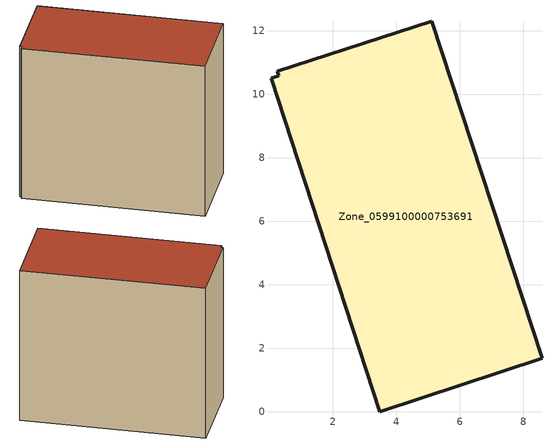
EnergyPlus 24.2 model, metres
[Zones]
Zone_0599100000753691
 floor ground (C_G): 0.29,10.59 0.24,10.73 5.11,12.3 8.59,1.68 3.47,0 0.05,10.5 z3.73
 wall outside (C_F): 3.47,0 8.59,1.68 5.11,12.3 0.24,10.73 0.29,10.59 0.05,10.5 3.47,0 z3.73:13.73
 roof outside (C_R): 0.24,10.73 0.29,10.59 0.05,10.5 3.47,0 8.59,1.68 5.11,12.3 z13.73
[BUILDING]
Pand.0599100000753691: North Axis=0; Terrain=City; Loads Convergence Tolerance Value=0.04; Temperature Convergence Tolerance Value=0.4; Solar Distribution=FullExterior; Maximum Number of Warmup Days=25; Minimum Number of Warmup Days=1
[Site:Location]
Rotterdam.The.Hague.AP_ZH_NLD Design_Conditions: Latitude=51.96; Longitude=4.45; Time Zone=1; Elevation=-4.5
[SITE:GROUNDTEMPERATURE:BUILDINGSURFACE]
18, 18, 18, 18, 18, 18, 18, 18, 18, 18, 18, 18
[MATERIAL] Thermal Absorptance=0.9; Solar Absorptance=0.7; Visible Absorptance=0.7
Name | Roughness | Thickness | Conductivity | Density | Specific Heat
G.TC.2006-2014 | MediumSmooth | 0.15 | 0.06 | 540 | 1210
F.TC.2006-2014 | Rough | 0.3 | 0.12 | 1920 | 840
R.TC.2006-2014 | MediumRough | 0.2 | 0.08 | 1500 | 1000
[CONSTRUCTION]
C_G: G.TC.2006-2014
C_F: F.TC.2006-2014
C_R: R.TC.2006-2014
[ZONE]
Zone_0599100000753691: Type=1; Multiplier=1; Ceiling Height=Autocalculate; Volume=Autocalculate; Floor Area=autocalculate; Part of Total Floor Area=Yes
[ZONEINFILTRATION:DESIGNFLOWRATE]
Infil_Zone_0599100000753691: Zone or ZoneList or Space or SpaceList=Zone_0599100000753691; Schedule=AlwaysOn; Design Flow Rate Calculation Method=Flow/Area; Flow Rate per Floor Area=0.0015; Constant Term Coefficient=1; Temperature Term Coefficient=0; Velocity Term Coefficient=0; Velocity Squared Term Coefficient=0
[HVACTEMPLATE:ZONE:IDEALLOADSAIRSYSTEM]
Zone_0599100000753691: Maximum Heating Supply Air Temperature=50; Minimum Cooling Supply Air Temperature=13; Maximum Heating Supply Air Humidity Ratio=0.0156; Minimum Cooling Supply Air Humidity Ratio=0.0077; Heating Limit=NoLimit; Cooling Limit=NoLimit; Dehumidification Control Type=ConstantSensibleHeatRatio; Cooling Sensible Heat Ratio=0.7; Dehumidification Setpoint=60; Humidification Control Type=None; Humidification Setpoint=30; Outdoor Air Method=None; Outdoor Air Flow Rate per Person=0.00944; Outdoor Air Flow Rate per Zone Floor Area=0; Outdoor Air Flow Rate per Zone=0; Demand Controlled Ventilation Type=None; Outdoor Air Economizer Type=NoEconomizer; Heat Recovery Type=None; Sensible Heat Recovery Effectiveness=0.7; Latent Heat Recovery Effectiveness=0.65
[ZONECONTROL:THERMOSTAT]
ThermostatControl_Zone_0599100000753691: Zone or ZoneList=Zone_0599100000753691; Control Type Schedule=DualSetpointControlType; Control 1=Thermostat_Zone_0599100000753691; Temperature Difference Between Cutout And Setpoint=0
[THERMOSTATSETPOINT:DUALSETPOINT]
Thermostat_Zone_0599100000753691: Heating Setpoint Temperature Schedule=HeatingSetpoint_Zone_0599100000753691; Cooling Setpoint Temperature Schedule=CoolingSetpoint_Zone_0599100000753691
[SCHEDULE:COMPACT]
HeatingSetpoint_Zone_0599100000753691: Through: 12/31, For: AllDays, Until: 24:00, 21
CoolingSetpoint_Zone_0599100000753691: Through: 12/31, For: AllDays, Until: 24:00, 24
DualSetpointControlType: Through: 12/31, For: AllDays, Until: 24:00, 4
AlwaysOn: Through: 12/31, For: AllDays, Until: 24:00, 1
